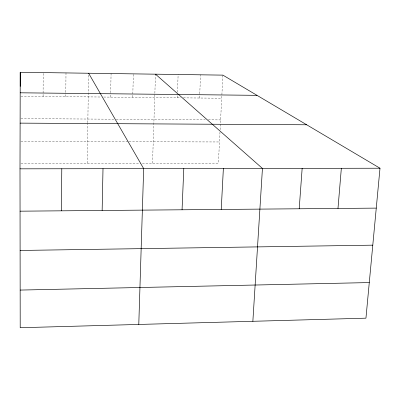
<?xml version="1.0" encoding="UTF-8"?>
<svg xmlns="http://www.w3.org/2000/svg" width="400" height="400" viewBox="0 0 400 400"><rect width="100%" height="100%" fill="white"/><g stroke="black" fill="none" stroke-linecap="round" stroke-linejoin="round"><path stroke-width="0.3" stroke-dasharray="2 1.5" d="M43.09 96.43L43.2 72.6M65.745 96.66L65.785 92.91M65.795 92.285L66 72.92M87.15 163.24L87.805 123.31M87.815 122.7L88.615 73.86M110.56 97.115L110.645 93.395M110.66 92.775L111.085 73.555M132.72 97.34L133.38 73.87M152.515 163.19L154.845 93.87M154.865 93.255L155.505 74.18M177.22 97.79L177.34 94.725M177.435 92.275L178.14 74.5M199.545 98.02L199.715 94.355M199.74 93.745L200.6 74.815M219.98 132.16L218.4 163.14L140.155 163.2M220.105 129.71L222.89 75.13M20.965 163.295L139.535 163.2M20.925 141.415L128.44 141.715M129.05 141.715L219.48 141.965M20.905 118.605L113.745 119.21M116.195 119.225L205.3 119.805M208.36 119.825L220.605 119.905M20.88 96.205L101.26 97.02M103.74 97.045L180.94 97.83M183.42 97.855L221.71 98.245"/><path stroke-width="0.6" d="M20 168.835L20.235 72.275L222.89 75.13L380 168.225L365.945 318.17L20.205 327.725L20 168.835L380 168.225M61.375 210.825L61.785 168.76M102.145 210.475L103.005 168.69M138.785 324.445L143.67 168.625L88.625 73.24M182.06 209.79L183.79 168.555M221.23 209.45L223.375 168.49M252.86 321.295L262.445 168.425L155.505 74.18M299.2 208.78L302.155 168.355M337.985 208.445L341.34 168.29M20.16 290.075L369.28 282.575M20.105 250.46L372.79 245.165M20.055 211.18L376.26 208.115M20.11 123.13L306.685 124.78M20.185 92.8L256.995 95.34M20.235 72.275L20.25 86.385"/></g></svg>
